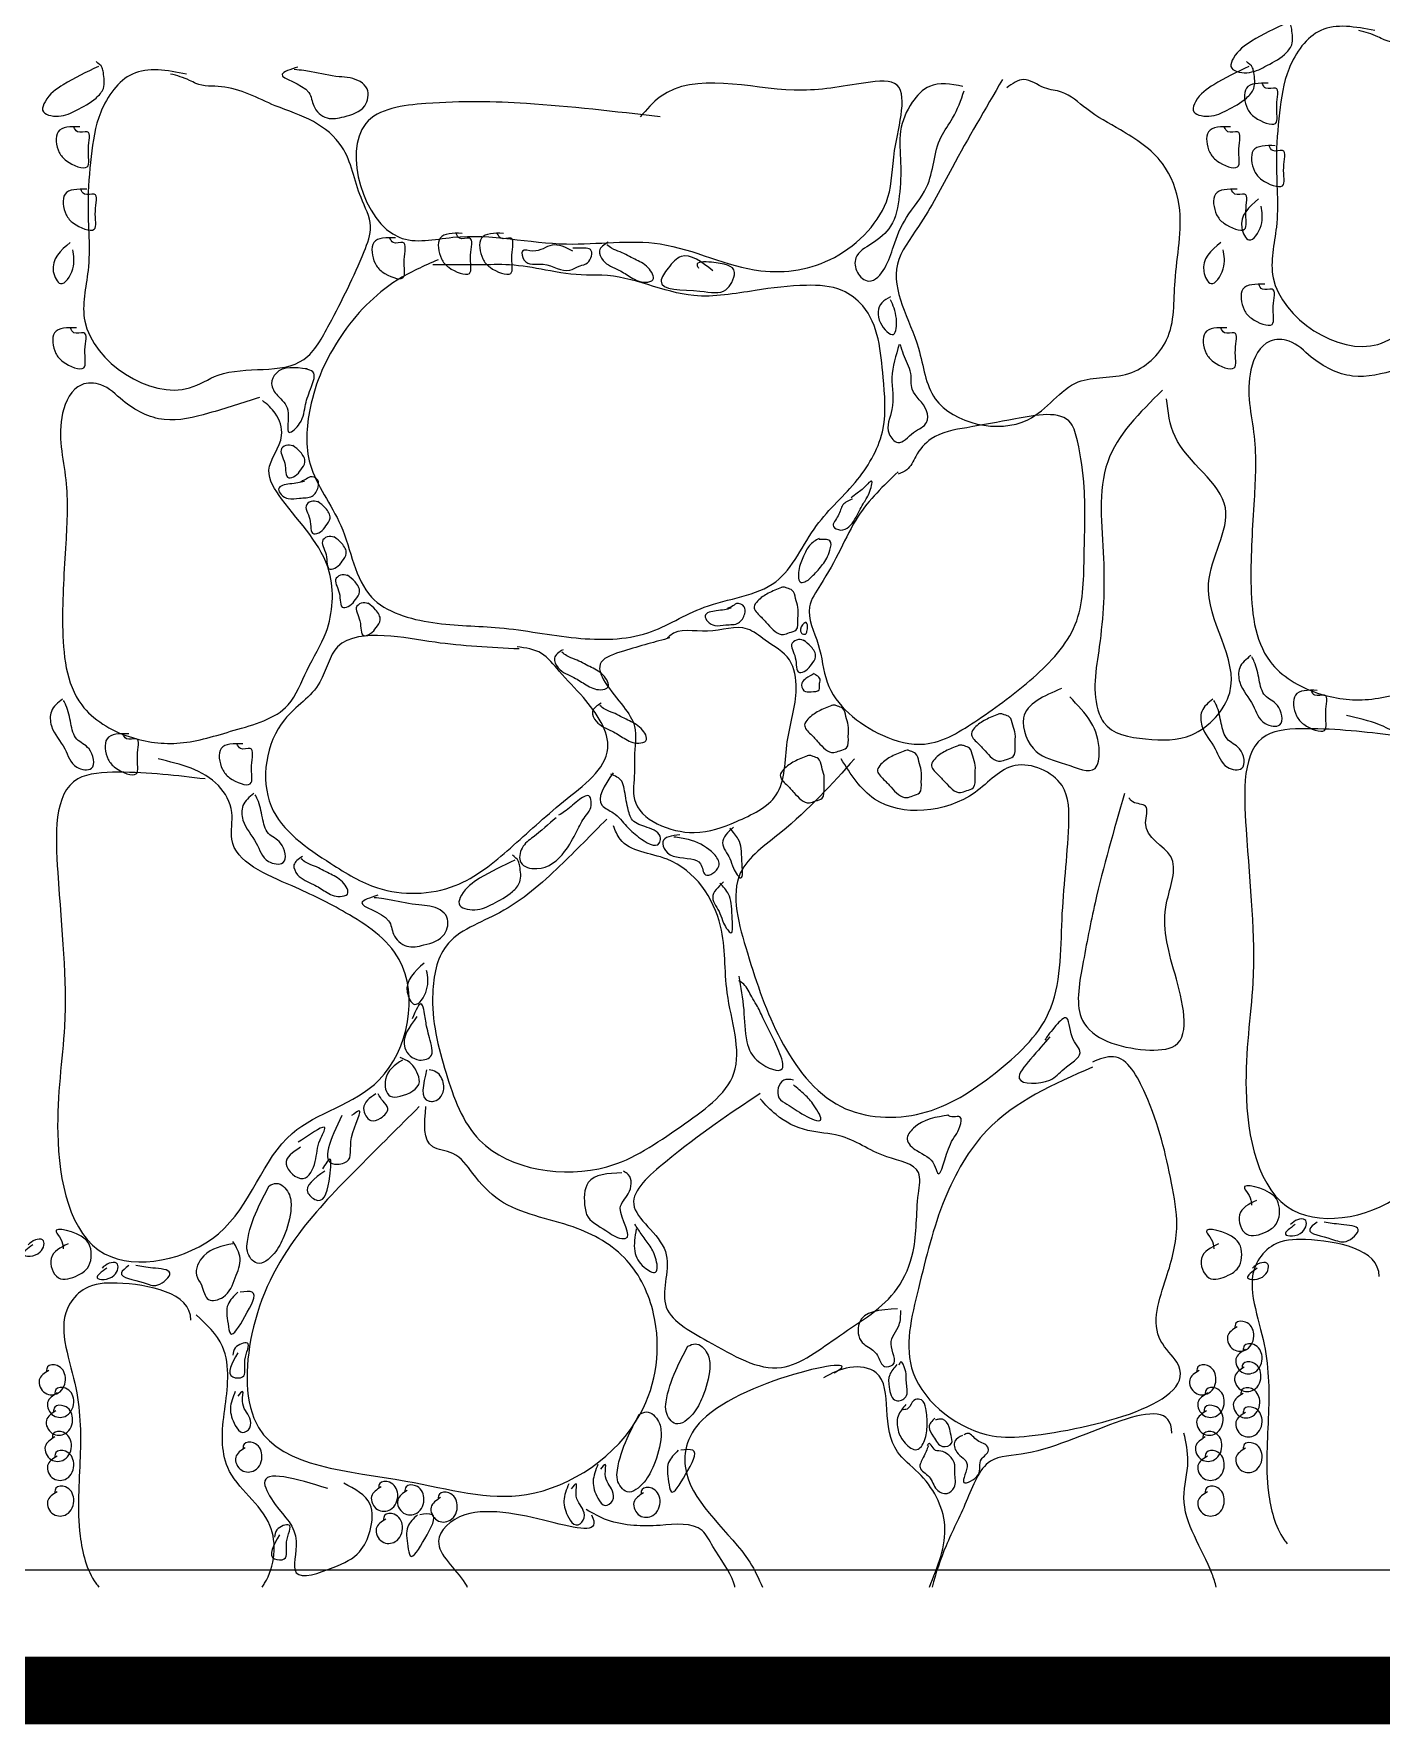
# Model space of a CAD drawing. Extents: x 152 to 700, y -120 to 84.
# Drawn here: x 177.495 to 177.916, y 70.206 to 70.734 of the extents above; entities that cross this region are included whole.
import ezdxf

# ---------------------------------------------------------------- set-up
doc = ezdxf.new("R2010")
doc.units = 0
doc.header["$LTSCALE"] = 0.03
doc.layers.get('0').update_dxf_attribs({"linetype": 'CONTINUOUS'})
doc.layers.add('MUEBLES', color=8, linetype='CONTINUOUS')

msp = doc.modelspace()

# ---------------------------------------------------------------- linework, layer by layer
at = {"ltscale": 0.03}
msp.add_line((168.54452, 70.25407), (182.46654, 70.25407), dxfattribs=at)
at = {"ltscale": 0.03, "const_width": 0.02111}
msp.add_lwpolyline([(168.54452, 70.21637), (182.46654, 70.21637)], dxfattribs=at)
at = {"layer": 'MUEBLES', "ltscale": 0.03}
for points in [[(177.88658, 70.73733), (177.87559, 70.73165), (177.8699, 70.72634), (177.86914, 70.72369), (177.87407, 70.7218), (177.87976, 70.72369), (177.88583, 70.72748), (177.8881, 70.73051), (177.8881, 70.73543), (177.88772, 70.73695), (177.88583, 70.73884)], [(177.51529, 70.72372), (177.50429, 70.71804), (177.4986, 70.71274), (177.49785, 70.71009), (177.50278, 70.70819), (177.50846, 70.71009), (177.51453, 70.71387), (177.51681, 70.7169), (177.51681, 70.72183), (177.51643, 70.72334), (177.51453, 70.72524)], [(177.87474, 70.72372), (177.86374, 70.71804), (177.85805, 70.71274), (177.8573, 70.71009), (177.86223, 70.70819), (177.86792, 70.71009), (177.87398, 70.71387), (177.87626, 70.7169), (177.87626, 70.72183), (177.87588, 70.72334), (177.87398, 70.72524)], [(177.70729, 70.65985), (177.69736, 70.66435), (177.6933, 70.66075), (177.69105, 70.65669), (177.70323, 70.65354), (177.71135, 70.65399), (177.71315, 70.65624), (177.71405, 70.6594), (177.70683, 70.66255), (177.70232, 70.66165), (177.70277, 70.66075)], [(177.76277, 70.65174), (177.76006, 70.64994), (177.75961, 70.64363), (177.76367, 70.64003), (177.76458, 70.64498), (177.76277, 70.65084)], [(177.57648, 70.60499), (177.57442, 70.60546), (177.57252, 70.60436), (177.57347, 70.59977), (177.57474, 70.59519), (177.57679, 70.59582), (177.57853, 70.59772), (177.5798, 70.60009), (177.57838, 70.60325), (177.576, 70.60531)], [(177.58432, 70.58749), (177.58226, 70.58796), (177.58036, 70.58686), (177.58131, 70.58227), (177.58257, 70.57769), (177.58463, 70.57832), (177.58637, 70.58022), (177.58764, 70.58259), (177.58621, 70.58575), (177.58384, 70.58781)], [(177.58939, 70.57644), (177.58733, 70.57691), (177.58543, 70.5758), (177.58638, 70.57122), (177.58765, 70.56664), (177.5897, 70.56727), (177.59145, 70.56917), (177.59271, 70.57154), (177.59129, 70.5747), (177.58891, 70.57675)], [(177.74044, 70.57631), (177.73746, 70.57407), (177.73559, 70.57072), (177.7341, 70.56625), (177.73485, 70.56252), (177.73634, 70.56289), (177.73858, 70.56476), (177.74156, 70.56811), (177.7438, 70.57258), (177.7438, 70.57556), (177.74231, 70.57593), (177.74044, 70.57593)], [(177.59354, 70.56446), (177.59148, 70.56494), (177.58958, 70.56383), (177.59053, 70.55925), (177.5918, 70.55466), (177.59386, 70.5553), (177.5956, 70.55719), (177.59686, 70.55956), (177.59544, 70.56272), (177.59306, 70.56478)], [(177.59999, 70.55571), (177.59794, 70.55619), (177.59604, 70.55508), (177.59699, 70.5505), (177.59825, 70.54591), (177.60031, 70.54654), (177.60205, 70.54844), (177.60332, 70.55081), (177.60189, 70.55397), (177.59952, 70.55603)], [(177.73603, 70.5442), (177.73397, 70.54467), (177.73207, 70.54357), (177.73302, 70.53898), (177.73429, 70.5344), (177.73634, 70.53503), (177.73809, 70.53693), (177.73935, 70.5393), (177.73793, 70.54246), (177.73555, 70.54452)], [(177.87529, 70.53966), (177.87188, 70.53587), (177.87188, 70.53133), (177.87605, 70.52413), (177.87984, 70.51845), (177.88439, 70.51807), (177.88364, 70.52413), (177.87984, 70.52716), (177.87795, 70.53208), (177.87643, 70.53776), (177.87567, 70.53928)], [(177.81617, 70.52938), (177.80434, 70.52019), (177.80828, 70.50969), (177.81748, 70.50576), (177.82668, 70.50444), (177.82799, 70.50969), (177.82537, 70.51888), (177.8188, 70.52675)], [(177.504, 70.52605), (177.50059, 70.52226), (177.50059, 70.51772), (177.50476, 70.51052), (177.50855, 70.50484), (177.5131, 70.50446), (177.51234, 70.51052), (177.50855, 70.51355), (177.50665, 70.51848), (177.50514, 70.52416), (177.50438, 70.52567)], [(177.86345, 70.52605), (177.86004, 70.52226), (177.86004, 70.51772), (177.86421, 70.51052), (177.868, 70.50484), (177.87255, 70.50446), (177.87179, 70.51052), (177.868, 70.51355), (177.8661, 70.51848), (177.86459, 70.52416), (177.86383, 70.52567)], [(177.56385, 70.4966), (177.56044, 70.49281), (177.56044, 70.48827), (177.56461, 70.48107), (177.5684, 70.47539), (177.57295, 70.47501), (177.5722, 70.48107), (177.5684, 70.4841), (177.56651, 70.48903), (177.56499, 70.49471), (177.56423, 70.49622)], [(177.64539, 70.47577), (177.63439, 70.47009), (177.6287, 70.46479), (177.62794, 70.46214), (177.63287, 70.46024), (177.63856, 70.46214), (177.64463, 70.46592), (177.64691, 70.46895), (177.64691, 70.47388), (177.64653, 70.47539), (177.64463, 70.47728)], [(177.61782, 70.4103), (177.61858, 70.40047), (177.62009, 70.40047), (177.62236, 70.40199), (177.62312, 70.40576), (177.62085, 70.40954), (177.61858, 70.4103)], [(177.72206, 70.40283), (177.69241, 70.38144), (177.68252, 70.36828), (177.69241, 70.35347), (177.69241, 70.33702), (177.70559, 70.3255), (177.72865, 70.31728), (177.74677, 70.32715), (177.76489, 70.34196), (177.76983, 70.35347), (177.77148, 70.37157), (177.77148, 70.37815), (177.7616, 70.38309), (177.74677, 70.38967), (177.73689, 70.39131), (177.727, 70.39625), (177.72206, 70.40118)], [(177.57846, 70.38611), (177.57392, 70.38082), (177.57922, 70.37628), (177.58301, 70.38158), (177.58452, 70.38838), (177.58603, 70.39216), (177.57998, 70.38913), (177.57771, 70.38762)], [(177.56862, 70.37402), (177.56484, 70.36646), (177.56181, 70.35663), (177.56181, 70.35361), (177.56484, 70.34983), (177.57014, 70.35285), (177.57317, 70.35814), (177.57544, 70.36721), (177.57468, 70.37175), (177.5709, 70.37477), (177.56862, 70.37402)], [(177.55727, 70.35588), (177.54819, 70.3521), (177.54592, 70.34605), (177.54743, 70.34303), (177.5497, 70.33849), (177.55424, 70.33925), (177.55803, 70.34529), (177.55954, 70.35134), (177.55727, 70.35663)], [(177.76494, 70.33555), (177.75293, 70.33105), (177.75393, 70.32505), (177.75593, 70.32356), (177.75893, 70.32056), (177.76093, 70.31756), (177.76344, 70.31806), (177.76294, 70.32456), (177.76544, 70.33055), (177.76594, 70.33505)], [(177.69945, 70.32388), (177.69567, 70.31632), (177.69264, 70.30649), (177.69264, 70.30347), (177.69567, 70.29969), (177.70097, 70.30271), (177.70399, 70.30801), (177.70627, 70.31708), (177.70551, 70.32161), (177.70172, 70.32464), (177.69945, 70.32388)], [(177.68424, 70.30261), (177.68046, 70.29505), (177.67743, 70.28522), (177.67743, 70.2822), (177.68046, 70.27842), (177.68575, 70.28144), (177.68878, 70.28674), (177.69105, 70.29581), (177.6903, 70.30034), (177.68651, 70.30337), (177.68424, 70.30261)]]:
    msp.add_spline(points, degree=3, dxfattribs=at)
for points, start_tangent in [([(177.91406, 70.73499), (177.8972, 70.73499), (177.88728, 70.7231), (177.88431, 70.70923), (177.88332, 70.69437), (177.88332, 70.67357), (177.88232, 70.65772), (177.91505, 70.63692), (177.92398, 70.64088), (177.95076, 70.64584), (177.95869, 70.65673), (177.9696, 70.67952), (177.97159, 70.68744), (177.96861, 70.69636), (177.96266, 70.7122), (177.95374, 70.72013), (177.94183, 70.72508), (177.92497, 70.73102), (177.91704, 70.73202), (177.91505, 70.73301), (177.9091, 70.73499)], (0.948808, 0.315855)), ([(177.54277, 70.72138), (177.52591, 70.72138), (177.51599, 70.70949), (177.51301, 70.69562), (177.51202, 70.68077), (177.51202, 70.65996), (177.51103, 70.64412), (177.54376, 70.62331), (177.55269, 70.62728), (177.57947, 70.63223), (177.5874, 70.64312), (177.59831, 70.66591), (177.60029, 70.67383), (177.59732, 70.68275), (177.59137, 70.6986), (177.58244, 70.70652), (177.57054, 70.71147), (177.55368, 70.71742), (177.54574, 70.71841), (177.54376, 70.7194), (177.53781, 70.72138)], (0.948808, 0.315855)), ([(177.5776, 70.72356), (177.57267, 70.72129), (177.58101, 70.71561), (177.58253, 70.71144), (177.5867, 70.70766), (177.59201, 70.70804), (177.59846, 70.71144), (177.59922, 70.71675), (177.59391, 70.72016), (177.59049, 70.72053), (177.58177, 70.72205), (177.5795, 70.72243), (177.57646, 70.72281)], (0.894653, 0.446762)), ([(177.69083, 70.70797), (177.64899, 70.71215), (177.61761, 70.71215), (177.59879, 70.70588), (177.60925, 70.67036), (177.62598, 70.67036), (177.66155, 70.66828), (177.69083, 70.66828), (177.72221, 70.65992), (177.74522, 70.6641), (177.76196, 70.6829), (177.76405, 70.69753), (177.76405, 70.71842), (177.75359, 70.71842), (177.73267, 70.71633), (177.69083, 70.71424), (177.68456, 70.70797)], (1, 0)), ([(177.78533, 70.71752), (177.77495, 70.71752), (177.76954, 70.71256), (177.76593, 70.70355), (177.76593, 70.69364), (177.76548, 70.68328), (177.76277, 70.67381), (177.75691, 70.66841), (177.75194, 70.6639), (177.7524, 70.6594), (177.756, 70.65669), (177.76097, 70.66075), (177.76367, 70.66751), (177.76773, 70.67652), (177.77405, 70.68598), (177.77856, 70.70175), (177.78217, 70.7076), (177.78578, 70.71616)], (0, 1)), ([(177.79777, 70.71967), (177.782, 70.69211), (177.77149, 70.67374), (177.76492, 70.66193), (177.77149, 70.63568), (177.77675, 70.61993), (177.80566, 70.61337), (177.82142, 70.62518), (177.83719, 70.62781), (177.84902, 70.6383), (177.85165, 70.65668), (177.85296, 70.6803), (177.84771, 70.69342), (177.83457, 70.70392), (177.82405, 70.71048), (177.81617, 70.71573), (177.81091, 70.71705), (177.80434, 70.71967), (177.79909, 70.71705)], (0.44768, 0.894194)), ([(177.88078, 70.71847), (177.87395, 70.71695), (177.87433, 70.71051), (177.87661, 70.70786), (177.88306, 70.70597), (177.88343, 70.71165), (177.88306, 70.71695), (177.88002, 70.71695), (177.87888, 70.71847)], (0.992302, 0.123845)), ([(177.50949, 70.70486), (177.50266, 70.70334), (177.50304, 70.69691), (177.50531, 70.69425), (177.51176, 70.69236), (177.51214, 70.69804), (177.51176, 70.70334), (177.50873, 70.70334), (177.50759, 70.70486)], (0.992302, 0.123845)), ([(177.86894, 70.70486), (177.86211, 70.70334), (177.86249, 70.69691), (177.86476, 70.69425), (177.87121, 70.69236), (177.87159, 70.69804), (177.87121, 70.70334), (177.86818, 70.70334), (177.86704, 70.70486)], (0.992302, 0.123845)), ([(177.88295, 70.69898), (177.87612, 70.69746), (177.8765, 70.69102), (177.87878, 70.68837), (177.88522, 70.68648), (177.8856, 70.69216), (177.88522, 70.69746), (177.88219, 70.69746), (177.88105, 70.69898)], (0.992302, 0.123845)), ([(177.51165, 70.68537), (177.50483, 70.68385), (177.50521, 70.67742), (177.50748, 70.67476), (177.51393, 70.67287), (177.51431, 70.67855), (177.51393, 70.68385), (177.5109, 70.68385), (177.50976, 70.68537)], (0.992302, 0.123845)), ([(177.8711, 70.68537), (177.86428, 70.68385), (177.86466, 70.67742), (177.86693, 70.67476), (177.87338, 70.67287), (177.87376, 70.67855), (177.87338, 70.68385), (177.87035, 70.68385), (177.86921, 70.68537)], (0.992302, 0.123845)), ([(177.87778, 70.68238), (177.87248, 70.67331), (177.87475, 70.66953), (177.87853, 70.67407), (177.87853, 70.68011)], (0, 1)), ([(177.60814, 70.67021), (177.60132, 70.6687), (177.6017, 70.66226), (177.60397, 70.65961), (177.61042, 70.65771), (177.6108, 70.66339), (177.61042, 70.6687), (177.60738, 70.6687), (177.60625, 70.67021)], (0.992302, 0.123845)), ([(177.62889, 70.67159), (177.62207, 70.67008), (177.62245, 70.66364), (177.62472, 70.66099), (177.63117, 70.65909), (177.63155, 70.66478), (177.63117, 70.67008), (177.62813, 70.67008), (177.627, 70.67159)], (0.992302, 0.123845)), ([(177.6418, 70.67159), (177.63498, 70.67008), (177.63536, 70.66364), (177.63763, 70.66099), (177.64408, 70.65909), (177.64446, 70.66478), (177.64408, 70.67008), (177.64105, 70.67008), (177.63991, 70.67159)], (0.992302, 0.123845)), ([(177.50648, 70.66877), (177.50118, 70.6597), (177.50345, 70.65592), (177.50724, 70.66046), (177.50724, 70.6665)], (0, 1)), ([(177.66346, 70.66607), (177.657, 70.66791), (177.65101, 70.66607), (177.64778, 70.66607), (177.64824, 70.6633), (177.65424, 70.66192), (177.66254, 70.66008), (177.66576, 70.66146), (177.66807, 70.66238), (177.66899, 70.66653), (177.66715, 70.66699), (177.66484, 70.66699), (177.66346, 70.66699)], (0.894659, -0.446751)), ([(177.67449, 70.66882), (177.67184, 70.66617), (177.67298, 70.66314), (177.67791, 70.66011), (177.6817, 70.65784), (177.68625, 70.65632), (177.68853, 70.65708), (177.68701, 70.66087), (177.68284, 70.66352), (177.67829, 70.66579), (177.67563, 70.66693), (177.67411, 70.66806)], (0.600537, 0.799597)), ([(177.86593, 70.66877), (177.86063, 70.6597), (177.86291, 70.65592), (177.86669, 70.66046), (177.86669, 70.6665)], (0, 1)), ([(177.62138, 70.66333), (177.60859, 70.65694), (177.591, 70.63938), (177.58141, 70.61703), (177.58141, 70.59947), (177.591, 70.58031), (177.6006, 70.55796), (177.61978, 70.54998), (177.64056, 70.54838), (177.66454, 70.54519), (177.68692, 70.54679), (177.7045, 70.55477), (177.72688, 70.56275), (177.73967, 70.58031), (177.75246, 70.59468), (177.76045, 70.61065), (177.76045, 70.62661), (177.75406, 70.64896), (177.74766, 70.65375), (177.73647, 70.65535), (177.72049, 70.65375), (177.70131, 70.65215), (177.67253, 70.65854), (177.66774, 70.65854), (177.65495, 70.66014), (177.64376, 70.66173), (177.63417, 70.66173), (177.62617, 70.66173), (177.61978, 70.66173)], (0, 1)), ([(177.8797, 70.65567), (177.87287, 70.65415), (177.87325, 70.64771), (177.87552, 70.64506), (177.88197, 70.64317), (177.88235, 70.64885), (177.88197, 70.65415), (177.87894, 70.65415), (177.8778, 70.65567)], (0.992302, 0.123845)), ([(177.5084, 70.64206), (177.50158, 70.64054), (177.50195, 70.63411), (177.50423, 70.63145), (177.51068, 70.62956), (177.51106, 70.63524), (177.51068, 70.64054), (177.50764, 70.64054), (177.50651, 70.64206)], (0.992302, 0.123845)), ([(177.86785, 70.64206), (177.86103, 70.64054), (177.86141, 70.63411), (177.86368, 70.63145), (177.87013, 70.62956), (177.87051, 70.63524), (177.87013, 70.64054), (177.86709, 70.64054), (177.86596, 70.64206)], (0.992302, 0.123845)), ([(177.93687, 70.63395), (177.92101, 70.629), (177.90712, 70.62702), (177.89423, 70.63296), (177.88728, 70.63791), (177.88133, 70.63791), (177.87538, 70.629), (177.87637, 70.6082), (177.87637, 70.58838), (177.87538, 70.56263), (177.88133, 70.53787), (177.89621, 70.52796), (177.91208, 70.52598), (177.92894, 70.52994), (177.9458, 70.53787), (177.95175, 70.54876), (177.9577, 70.56065), (177.95869, 70.57947), (177.94382, 70.60225), (177.93985, 70.61117), (177.94382, 70.62206), (177.94183, 70.629), (177.93787, 70.63296)], (0, 1)), ([(177.76548, 70.63687), (177.76322, 70.62651), (177.76322, 70.6166), (177.76232, 70.60894), (177.76503, 70.60624), (177.76999, 70.60939), (177.77405, 70.61254), (177.77405, 70.61615), (177.76954, 70.62291), (177.76909, 70.62786), (177.76683, 70.63372), (177.76593, 70.63687)], (0.832484, 0.554049)), ([(177.58046, 70.62922), (177.57077, 70.62784), (177.56939, 70.62462), (177.57123, 70.62094), (177.57446, 70.61633), (177.57492, 70.60942), (177.57815, 70.61218), (177.57999, 70.61817), (177.58184, 70.6237), (177.5823, 70.6283), (177.57999, 70.62922)], (1, 0)), ([(177.56558, 70.62034), (177.54971, 70.61539), (177.53582, 70.61341), (177.52293, 70.61935), (177.51599, 70.6243), (177.51004, 70.6243), (177.50409, 70.61539), (177.50508, 70.59459), (177.50508, 70.57478), (177.50409, 70.54902), (177.51004, 70.52426), (177.52491, 70.51435), (177.54078, 70.51237), (177.55765, 70.51633), (177.57451, 70.52426), (177.58046, 70.53515), (177.58641, 70.54704), (177.5874, 70.56586), (177.57252, 70.58864), (177.56856, 70.59756), (177.57252, 70.60846), (177.57054, 70.61539), (177.56657, 70.61935)], (0, 1)), ([(177.84771, 70.62256), (177.83062, 70.60025), (177.82931, 70.57006), (177.82799, 70.5425), (177.82799, 70.52151), (177.82931, 70.51888), (177.84245, 70.51363), (177.8569, 70.51494), (177.86873, 70.52807), (177.86216, 70.56219), (177.86742, 70.58581), (177.85165, 70.60812), (177.84902, 70.61993)], (-0.707646, -0.706567)), ([(177.76511, 70.59705), (177.75266, 70.58323), (177.74712, 70.57286), (177.74089, 70.5618), (177.73743, 70.55489), (177.7402, 70.54314), (177.74297, 70.53139), (177.76027, 70.5148), (177.77342, 70.51203), (177.79003, 70.51964), (177.80733, 70.53277), (177.82048, 70.54936), (177.82325, 70.5701), (177.82325, 70.59222), (177.82118, 70.60673), (177.8191, 70.61226), (177.8018, 70.61364), (177.78657, 70.61088), (177.7755, 70.60742), (177.77065, 70.60189), (177.76788, 70.59775), (177.76511, 70.59636)], (0.89465, 0.446768)), ([(177.57965, 70.59408), (177.57759, 70.59361), (177.57506, 70.59329), (177.57158, 70.59171), (177.57237, 70.58997), (177.57459, 70.58871), (177.57807, 70.58886), (177.58203, 70.5895), (177.58393, 70.59234), (177.58377, 70.59456), (177.58139, 70.5955), (177.57981, 70.59456), (177.5787, 70.59408), (177.57839, 70.59376)], (0.96483, 0.262875)), ([(177.75089, 70.5886), (177.7479, 70.58674), (177.74641, 70.58338), (177.74492, 70.58003), (177.74716, 70.57891), (177.75163, 70.58227), (177.75424, 70.58711), (177.75611, 70.59046), (177.75686, 70.59419), (177.75387, 70.59158), (177.75238, 70.59046), (177.75051, 70.58897)], (0.980645, 0.195794)), ([(177.7287, 70.56092), (177.72458, 70.55916), (177.7212, 70.55667), (177.72017, 70.55491), (177.72208, 70.55197), (177.72443, 70.54948), (177.72928, 70.54625), (177.73119, 70.54684), (177.73325, 70.54772), (177.73384, 70.55124), (177.73384, 70.55476), (177.7331, 70.55755), (177.73207, 70.56004), (177.73046, 70.56078), (177.72943, 70.56107), (177.72855, 70.56092)], (0.980643, 0.195805)), ([(177.71292, 70.55447), (177.71086, 70.554), (177.70833, 70.55368), (177.70485, 70.5521), (177.70564, 70.55036), (177.70785, 70.5491), (177.71134, 70.54926), (177.71529, 70.54989), (177.71719, 70.55274), (177.71703, 70.55495), (177.71466, 70.5559), (177.71308, 70.55495), (177.71197, 70.55447), (177.71165, 70.55416)], (0.96483, 0.262875)), ([(177.69383, 70.54521), (177.67929, 70.54107), (177.67237, 70.53761), (177.67929, 70.52378), (177.68275, 70.51756), (177.68275, 70.50789), (177.68275, 70.50305), (177.68275, 70.49475), (177.70144, 70.48439), (177.71459, 70.48784), (177.72705, 70.49614), (177.73051, 70.51273), (177.73328, 70.52931), (177.7312, 70.5383), (177.72359, 70.54452), (177.71805, 70.54798), (177.70559, 70.54729), (177.69383, 70.5459), (177.69313, 70.54521)], (1, 0)), ([(177.73619, 70.55005), (177.73524, 70.54926), (177.73492, 70.54673), (177.73619, 70.54641), (177.73666, 70.5472), (177.73682, 70.54878), (177.73666, 70.54973), (177.73619, 70.55021)], (0.196229, -0.980558)), ([(177.64676, 70.54176), (177.62046, 70.54383), (177.60454, 70.5459), (177.59001, 70.54245), (177.58447, 70.53139), (177.5734, 70.51964), (177.56925, 70.49268), (177.58793, 70.47471), (177.60247, 70.4671), (177.62669, 70.4678), (177.64399, 70.47955), (177.66061, 70.49406), (177.67445, 70.51065), (177.66683, 70.52655), (177.65922, 70.53484), (177.65368, 70.54037), (177.64607, 70.54245)], (1, 0)), ([(177.66044, 70.54152), (177.65779, 70.53887), (177.65893, 70.53584), (177.66386, 70.53281), (177.66765, 70.53054), (177.6722, 70.52902), (177.67447, 70.52978), (177.67296, 70.53357), (177.66879, 70.53622), (177.66423, 70.53849), (177.66158, 70.53963), (177.66006, 70.54076)], (0.600537, 0.799597)), ([(177.73888, 70.53408), (177.73634, 70.5325), (177.73508, 70.53108), (177.73571, 70.52871), (177.73793, 70.52839), (177.74046, 70.52902), (177.74062, 70.53108), (177.74078, 70.53234), (177.73967, 70.53345), (177.73903, 70.53392)], (0.707455, 0.706759)), ([(177.89609, 70.52881), (177.88926, 70.5273), (177.88964, 70.52086), (177.89191, 70.51821), (177.89836, 70.51632), (177.89874, 70.522), (177.89836, 70.5273), (177.89533, 70.5273), (177.89419, 70.52881)], (0.992302, 0.123845)), ([(177.67233, 70.52482), (177.66967, 70.52216), (177.67081, 70.51914), (177.67574, 70.5161), (177.67953, 70.51383), (177.68408, 70.51232), (177.68636, 70.51308), (177.68484, 70.51686), (177.68067, 70.51951), (177.67612, 70.52179), (177.67346, 70.52292), (177.67195, 70.52406)], (0.600537, 0.799597)), ([(177.74444, 70.52406), (177.74032, 70.5223), (177.73694, 70.5198), (177.73592, 70.51804), (177.73783, 70.51511), (177.74018, 70.51261), (177.74502, 70.50938), (177.74694, 70.50997), (177.74899, 70.51085), (177.74958, 70.51437), (177.74958, 70.5179), (177.74885, 70.52068), (177.74782, 70.52318), (177.7462, 70.52391), (177.74517, 70.52421), (177.74429, 70.52406)], (0.980643, 0.195805)), ([(177.79655, 70.52135), (177.79243, 70.51959), (177.78905, 70.51709), (177.78802, 70.51533), (177.78993, 70.5124), (177.79229, 70.5099), (177.79713, 70.50667), (177.79904, 70.50726), (177.8011, 70.50814), (177.80169, 70.51166), (177.80169, 70.51519), (177.80095, 70.51797), (177.79993, 70.52047), (177.79831, 70.5212), (177.79728, 70.52149), (177.7964, 70.52135)], (0.980643, 0.195805)), ([(177.91987, 70.51474), (177.89268, 70.51683), (177.88013, 70.51474), (177.87385, 70.48549), (177.87594, 70.43744), (177.87385, 70.40401), (177.8885, 70.3664), (177.92406, 70.37267), (177.94707, 70.40401), (177.97427, 70.42072), (177.98054, 70.45833), (177.96381, 70.47296), (177.94707, 70.48131), (177.92824, 70.49594), (177.92824, 70.50429), (177.92406, 70.51265), (177.90523, 70.52101)], (0.986426, -0.164209)), ([(177.52479, 70.51521), (177.51796, 70.51369), (177.51834, 70.50725), (177.52062, 70.5046), (177.52707, 70.50271), (177.52745, 70.50839), (177.52707, 70.51369), (177.52403, 70.51369), (177.52289, 70.51521)], (0.992302, 0.123845)), ([(177.56044, 70.51213), (177.55361, 70.51061), (177.55399, 70.50418), (177.55627, 70.50152), (177.56272, 70.49963), (177.5631, 70.50531), (177.56272, 70.51061), (177.55968, 70.51061), (177.55854, 70.51213)], (0.992302, 0.123845)), ([(177.78406, 70.51159), (177.77995, 70.50983), (177.77657, 70.50733), (177.77554, 70.50557), (177.77745, 70.50264), (177.7798, 70.50014), (177.78465, 70.49692), (177.78656, 70.4975), (177.78862, 70.49838), (177.7892, 70.50191), (177.7892, 70.50543), (177.78847, 70.50822), (177.78744, 70.51071), (177.78583, 70.51144), (177.7848, 70.51174), (177.78392, 70.51159)], (0.980643, 0.195805)), ([(177.54858, 70.50113), (177.52138, 70.50322), (177.50883, 70.50113), (177.50256, 70.47188), (177.50465, 70.42383), (177.50256, 70.3904), (177.5172, 70.35279), (177.55276, 70.35906), (177.57578, 70.3904), (177.60297, 70.40712), (177.60925, 70.44472), (177.59251, 70.45935), (177.57578, 70.46771), (177.55695, 70.48233), (177.55695, 70.49069), (177.55276, 70.49904), (177.53394, 70.5074)], (0.986426, -0.164209)), ([(177.7515, 70.5074), (177.72849, 70.48442), (177.71594, 70.47188), (177.71803, 70.44681), (177.72849, 70.41965), (177.74732, 70.39876), (177.77242, 70.39667), (177.79543, 70.40921), (177.81217, 70.42801), (177.81635, 70.45726), (177.81844, 70.48651), (177.81635, 70.49904), (177.80171, 70.50531), (177.78916, 70.49695), (177.75778, 70.49487), (177.74732, 70.5074)], (0.894674, 0.446719)), ([(177.73684, 70.50834), (177.73272, 70.50658), (177.72934, 70.50408), (177.72832, 70.50232), (177.73023, 70.49939), (177.73258, 70.49689), (177.73743, 70.49366), (177.73934, 70.49425), (177.74139, 70.49513), (177.74198, 70.49865), (177.74198, 70.50217), (177.74125, 70.50496), (177.74022, 70.50746), (177.7386, 70.50819), (177.73757, 70.50848), (177.73669, 70.50834)], (0.980643, 0.195805)), ([(177.76723, 70.50996), (177.76312, 70.5082), (177.75974, 70.50571), (177.75871, 70.50395), (177.76062, 70.50101), (177.76297, 70.49852), (177.76782, 70.49529), (177.76973, 70.49588), (177.77179, 70.49676), (177.77238, 70.50028), (177.77238, 70.5038), (177.77164, 70.50659), (177.77061, 70.50908), (177.769, 70.50982), (177.76797, 70.51011), (177.76709, 70.50996)], (0.980643, 0.195805)), ([(177.67611, 70.50304), (177.67269, 70.49281), (177.67611, 70.49054), (177.68028, 70.48637), (177.68407, 70.48297), (177.69052, 70.48107), (177.6909, 70.48259), (177.68672, 70.486), (177.68217, 70.48827), (177.68066, 70.49206), (177.67952, 70.49812), (177.67876, 70.50039), (177.67535, 70.50266)], (0.894705, 0.446658)), ([(177.65828, 70.48903), (177.65108, 70.48297), (177.64766, 70.47956), (177.64728, 70.47501), (177.65221, 70.47312), (177.66094, 70.47842), (177.66473, 70.48486), (177.66738, 70.4894), (177.6689, 70.49168), (177.66852, 70.49584), (177.66511, 70.49433), (177.66094, 70.49092), (177.65904, 70.48978)], (0.707635, -0.706579)), ([(177.6741, 70.4886), (177.65945, 70.47397), (177.64063, 70.45935), (177.62389, 70.4489), (177.61971, 70.43428), (177.62389, 70.40921), (177.63435, 70.38831), (177.6741, 70.37996), (177.69711, 70.39249), (177.71385, 70.40921), (177.71175, 70.43428), (177.70966, 70.45517), (177.69293, 70.47606), (177.67828, 70.48233), (177.67619, 70.48651)], (-0.447682, 0.894193)), ([(177.7137, 70.48609), (177.71028, 70.48117), (177.71256, 70.47625), (177.7137, 70.47322), (177.71597, 70.47019), (177.71635, 70.47549), (177.71521, 70.48231), (177.71256, 70.48572)], (1, 0)), ([(177.69696, 70.48372), (177.69165, 70.48145), (177.69241, 70.4788), (177.70038, 70.47615), (177.70341, 70.47463), (177.70493, 70.47122), (177.7091, 70.47388), (177.70796, 70.47728), (177.70682, 70.47842), (177.69962, 70.48221), (177.69507, 70.48297)], (0.707584, 0.706629)), ([(177.57902, 70.47691), (177.57637, 70.47425), (177.57751, 70.47122), (177.58244, 70.46819), (177.58623, 70.46592), (177.59078, 70.46441), (177.59305, 70.46516), (177.59154, 70.46895), (177.58737, 70.4716), (177.58281, 70.47388), (177.58016, 70.47501), (177.57864, 70.47615)], (0.600537, 0.799597)), ([(177.71062, 70.46895), (177.7072, 70.46403), (177.70948, 70.4591), (177.71062, 70.45608), (177.71289, 70.45305), (177.71327, 70.45835), (177.71213, 70.46516), (177.70948, 70.46857)], (1, 0)), ([(177.60254, 70.46479), (177.59761, 70.46251), (177.60595, 70.45683), (177.60746, 70.45267), (177.61164, 70.44888), (177.61695, 70.44926), (177.62339, 70.45267), (177.62415, 70.45797), (177.61884, 70.46138), (177.61543, 70.46176), (177.60671, 70.46327), (177.60443, 70.46365), (177.6014, 70.46403)], (0.894653, 0.446762)), ([(177.61706, 70.44356), (177.61177, 70.43449), (177.61404, 70.43071), (177.61782, 70.43524), (177.61782, 70.44129)], (0, 1)), ([(177.71538, 70.43954), (177.71688, 70.42905), (177.71788, 70.41905), (177.72189, 70.41255), (177.7289, 70.41055), (177.7279, 70.41605), (177.72539, 70.42155), (177.72289, 70.42655), (177.72089, 70.43055), (177.71939, 70.43305), (177.71688, 70.43704), (177.71538, 70.43804)], (0, 1)), ([(177.61479, 70.42693), (177.61101, 70.4171), (177.61555, 70.41332), (177.61933, 70.41484), (177.61933, 70.41786), (177.61782, 70.42391), (177.61706, 70.42844), (177.61631, 70.43071), (177.61328, 70.42617)], (1, 0)), ([(177.8125, 70.42055), (177.80649, 70.41355), (177.80299, 70.40755), (177.8125, 70.40705), (177.817, 70.41055), (177.82201, 70.41555), (177.81951, 70.42055), (177.8175, 70.42655), (177.814, 70.42355), (177.812, 70.42105), (177.81099, 70.41955)], (0.781302, 0.624153)), ([(177.61025, 70.41332), (177.60495, 70.40728), (177.60647, 70.40199), (177.6095, 70.40199), (177.61555, 70.40652), (177.61479, 70.40954), (177.61252, 70.41257), (177.6095, 70.41408)], (0.707505, -0.706709)), ([(177.82584, 70.41106), (177.79289, 70.39131), (177.77972, 70.36992), (177.77148, 70.34196), (177.76983, 70.31563), (177.79454, 70.29589), (177.80607, 70.29589), (177.8522, 70.31892), (177.84726, 70.3255), (177.8489, 70.34525), (177.8522, 70.3617), (177.85055, 70.37486), (177.84231, 70.40283), (177.83243, 70.41435), (177.82584, 70.4127)], (1, 0)), ([(177.7324, 70.40705), (177.7294, 70.40705), (177.7279, 70.40155), (177.7304, 70.39955), (177.73591, 70.39605), (177.74091, 70.39455), (177.73891, 70.39905), (177.73591, 70.40255), (177.7324, 70.40555)], (0.894627, 0.446814)), ([(177.60193, 70.40274), (177.59814, 70.39821), (177.60041, 70.39443), (177.60344, 70.39518), (177.60571, 70.39821), (177.6042, 70.40047), (177.60268, 70.40274)], (0.894665, 0.446738)), ([(177.61552, 70.39876), (177.59669, 70.37996), (177.57787, 70.35906), (177.56322, 70.32772), (177.56532, 70.29847), (177.61134, 70.28176), (177.64899, 70.27758), (177.68456, 70.30265), (177.68874, 70.33399), (177.68037, 70.35071), (177.66364, 70.36115), (177.64063, 70.36951), (177.63226, 70.37787), (177.62598, 70.38413), (177.61971, 70.38622), (177.61761, 70.39876)], (-1, 0)), ([(177.59133, 70.39594), (177.58906, 70.38082), (177.59284, 70.38158), (177.59436, 70.38913), (177.59663, 70.39745), (177.59436, 70.39594)], (1, 0)), ([(177.78096, 70.39605), (177.76995, 70.39205), (177.76794, 70.38855), (177.77095, 70.38505), (177.77645, 70.38055), (177.77745, 70.37805), (177.78146, 70.38705), (177.78446, 70.39255), (177.78446, 70.39555), (177.78246, 70.39555), (177.78046, 70.39605)], (0.980646, 0.19579)), ([(177.58603, 70.37855), (177.58073, 70.37175), (177.58376, 70.36948), (177.58755, 70.37704), (177.58755, 70.38233), (177.58528, 70.37931)], (0.894659, -0.446749)), ([(177.67884, 70.37805), (177.66832, 70.37505), (177.66732, 70.36705), (177.66782, 70.36505), (177.67383, 70.36005), (177.67884, 70.35755), (177.67984, 70.35755), (177.67834, 70.36705), (177.68084, 70.37155), (177.68084, 70.37755), (177.67934, 70.37855)], (-1, 0)), ([(177.8771, 70.36948), (177.8718, 70.36495), (177.87407, 70.3589), (177.88013, 70.35966), (177.88315, 70.36192), (177.88391, 70.36873), (177.8824, 70.371), (177.87331, 70.37326), (177.87483, 70.371), (177.87559, 70.36797)], (0.707637, 0.706576)), ([(177.88921, 70.36192), (177.88618, 70.3589), (177.89148, 70.35966), (177.89224, 70.36344), (177.88997, 70.36344), (177.8877, 70.36192)], (1, 0)), ([(177.5058, 70.35588), (177.50051, 70.35134), (177.50278, 70.34529), (177.50883, 70.34605), (177.51186, 70.34832), (177.51262, 70.35512), (177.5111, 70.35739), (177.50202, 70.35965), (177.50353, 70.35739), (177.50429, 70.35436)], (0.707637, 0.706576)), ([(177.68334, 70.36055), (177.68284, 70.35355), (177.68584, 70.34855), (177.68935, 70.34705), (177.68935, 70.35155), (177.68735, 70.35555), (177.68484, 70.35905), (177.68284, 70.36205)], (-0.555207, -0.831712)), ([(177.86526, 70.35588), (177.85996, 70.35134), (177.86223, 70.34529), (177.86828, 70.34605), (177.87131, 70.34832), (177.87207, 70.35512), (177.87055, 70.35739), (177.86147, 70.35965), (177.86298, 70.35739), (177.86374, 70.35436)], (0.707637, 0.706576)), ([(177.89602, 70.36268), (177.89375, 70.36041), (177.90056, 70.35739), (177.9051, 70.35663), (177.90889, 70.36041), (177.90359, 70.36192), (177.89829, 70.36268)], (-0.707433, -0.70678)), ([(177.49481, 70.35561), (177.49178, 70.35259), (177.49708, 70.35334), (177.49784, 70.35712), (177.49557, 70.35712), (177.4933, 70.35561)], (1, 0)), ([(177.51791, 70.34832), (177.51489, 70.34529), (177.52018, 70.34605), (177.52094, 70.34983), (177.51867, 70.34983), (177.5164, 70.34832)], (1, 0)), ([(177.52473, 70.34907), (177.52246, 70.3468), (177.52927, 70.34378), (177.53381, 70.34303), (177.53759, 70.3468), (177.53229, 70.34832), (177.527, 70.34907)], (-0.707433, -0.70678)), ([(177.87736, 70.34832), (177.87434, 70.34529), (177.87964, 70.34605), (177.88039, 70.34983), (177.87812, 70.34983), (177.87585, 70.34832)], (1, 0)), ([(177.55879, 70.34076), (177.55576, 70.33698), (177.55576, 70.33093), (177.55651, 70.32791), (177.56106, 70.3332), (177.56333, 70.34076), (177.55954, 70.34076)], (0.948794, -0.315894)), ([(177.87105, 70.32996), (177.86807, 70.32699), (177.86993, 70.3229), (177.87403, 70.3229), (177.87626, 70.32773), (177.87365, 70.33145), (177.87068, 70.33108), (177.87031, 70.32959)], (0.970224, 0.242208)), ([(177.55879, 70.32186), (177.55727, 70.3143), (177.5603, 70.3143), (177.56106, 70.31959), (177.56181, 70.32488), (177.55803, 70.32337), (177.55727, 70.3211)], (0.707566, 0.706648)), ([(177.87365, 70.3229), (177.87068, 70.31993), (177.87254, 70.31584), (177.87663, 70.31584), (177.87886, 70.32067), (177.87626, 70.32439), (177.87328, 70.32402), (177.87291, 70.32253)], (0.970224, 0.242208)), ([(177.49976, 70.31636), (177.49678, 70.31338), (177.49864, 70.30929), (177.50273, 70.30929), (177.50496, 70.31413), (177.50236, 70.31784), (177.49938, 70.31747), (177.49901, 70.31598)], (0.970224, 0.242208)), ([(177.76473, 70.31817), (177.76251, 70.31495), (177.76231, 70.31113), (177.76453, 70.3069), (177.76755, 70.30811), (177.76775, 70.31213), (177.76735, 70.31656), (177.76594, 70.31898), (177.76533, 70.31797)], (0, -1)), ([(177.85921, 70.31636), (177.85623, 70.31338), (177.85809, 70.30929), (177.86218, 70.30929), (177.86442, 70.31413), (177.86181, 70.31784), (177.85883, 70.31747), (177.85846, 70.31598)], (0.970224, 0.242208)), ([(177.87328, 70.31733), (177.87031, 70.31436), (177.87217, 70.31027), (177.87626, 70.31027), (177.87849, 70.3151), (177.87589, 70.31881), (177.87291, 70.31844), (177.87254, 70.31696)], (0.970224, 0.242208)), ([(177.50236, 70.30929), (177.49938, 70.30632), (177.50124, 70.30223), (177.50534, 70.30223), (177.50757, 70.30707), (177.50496, 70.31078), (177.50199, 70.31041), (177.50162, 70.30892)], (0.970224, 0.242208)), ([(177.86181, 70.30929), (177.85883, 70.30632), (177.86069, 70.30223), (177.86479, 70.30223), (177.86702, 70.30707), (177.86442, 70.31078), (177.86144, 70.31041), (177.86107, 70.30892)], (0.970224, 0.242208)), ([(177.87291, 70.30915), (177.86993, 70.30618), (177.87179, 70.30209), (177.87589, 70.30209), (177.87812, 70.30692), (177.87552, 70.31064), (177.87254, 70.31027), (177.87217, 70.30878)], (0.970224, 0.242208)), ([(177.50199, 70.30372), (177.49901, 70.30075), (177.50087, 70.29666), (177.50496, 70.29666), (177.5072, 70.30149), (177.50459, 70.30521), (177.50162, 70.30484), (177.50124, 70.30335)], (0.970224, 0.242208)), ([(177.55803, 70.30977), (177.55651, 70.30447), (177.55803, 70.29918), (177.5603, 70.29692), (177.56257, 70.29843), (177.56257, 70.30145), (177.5603, 70.30674), (177.5603, 70.30977), (177.55879, 70.30825)], (0.707637, 0.706576)), ([(177.76755, 70.30569), (177.76513, 70.30207), (177.76513, 70.29764), (177.76735, 70.29361), (177.77098, 70.2916), (177.7734, 70.29442), (177.7742, 70.29925), (177.7738, 70.30448), (177.77239, 70.3071), (177.77058, 70.3073), (177.76876, 70.30509), (177.76795, 70.30428), (177.76634, 70.30408)], (0.610156, 0.792282)), ([(177.86144, 70.30372), (177.85846, 70.30075), (177.86032, 70.29666), (177.86442, 70.29666), (177.86665, 70.30149), (177.86404, 70.30521), (177.86107, 70.30484), (177.86069, 70.30335)], (0.970224, 0.242208)), ([(177.87365, 70.30321), (177.87068, 70.30023), (177.87254, 70.29615), (177.87663, 70.29615), (177.87886, 70.30098), (177.87626, 70.30469), (177.87328, 70.30432), (177.87291, 70.30284)], (0.970224, 0.242208)), ([(177.50162, 70.29555), (177.49864, 70.29257), (177.5005, 70.28848), (177.50459, 70.28848), (177.50682, 70.29332), (177.50422, 70.29703), (177.50124, 70.29666), (177.50087, 70.29517)], (0.970224, 0.242208)), ([(177.78529, 70.29603), (177.78287, 70.29421), (177.78348, 70.29079), (177.7867, 70.28697), (177.78569, 70.28133), (177.79013, 70.28375), (177.79114, 70.28858), (177.79335, 70.2914), (177.79315, 70.2924), (177.78993, 70.29442), (177.7869, 70.29663), (177.78569, 70.29623)], (0.447452, 0.894308)), ([(177.86107, 70.29555), (177.85809, 70.29257), (177.85995, 70.28848), (177.86404, 70.28848), (177.86628, 70.29332), (177.86367, 70.29703), (177.86069, 70.29666), (177.86032, 70.29517)], (0.970224, 0.242208)), ([(177.50236, 70.2896), (177.49938, 70.28663), (177.50124, 70.28254), (177.50534, 70.28254), (177.50757, 70.28737), (177.50496, 70.29109), (177.50199, 70.29071), (177.50162, 70.28923)], (0.970224, 0.242208)), ([(177.56115, 70.2922), (177.55817, 70.28923), (177.56003, 70.28514), (177.56413, 70.28514), (177.56636, 70.28997), (177.56375, 70.29369), (177.56078, 70.29332), (177.56041, 70.29183)], (0.970224, 0.242208)), ([(177.69646, 70.29138), (177.69343, 70.2876), (177.69343, 70.28155), (177.69419, 70.27853), (177.69873, 70.28382), (177.701, 70.29138), (177.69722, 70.29138)], (0.948794, -0.315894)), ([(177.77461, 70.29281), (177.77299, 70.28918), (177.77199, 70.28596), (177.77481, 70.28314), (177.77723, 70.27911), (177.78045, 70.27791), (177.78267, 70.27972), (177.78287, 70.28435), (177.78267, 70.28757), (177.78166, 70.28918), (177.78025, 70.29039), (177.77783, 70.29119), (177.77723, 70.29119), (177.77461, 70.29341), (177.7742, 70.29281)], (1, 0)), ([(177.86181, 70.2896), (177.85883, 70.28663), (177.86069, 70.28254), (177.86479, 70.28254), (177.86702, 70.28737), (177.86442, 70.29109), (177.86144, 70.29071), (177.86107, 70.28923)], (0.970224, 0.242208)), ([(177.87365, 70.29206), (177.87068, 70.28909), (177.87254, 70.285), (177.87663, 70.285), (177.87886, 70.28983), (177.87626, 70.29355), (177.87328, 70.29317), (177.87291, 70.29169)], (0.970224, 0.242208)), ([(177.58698, 70.27944), (177.56721, 70.28108), (177.57051, 70.2745), (177.57709, 70.26299), (177.57709, 70.25312), (177.58863, 70.25476), (177.59686, 70.2597), (177.60016, 70.26628), (177.60016, 70.2745), (177.59192, 70.28108)], (0, 1)), ([(177.67136, 70.28698), (177.66985, 70.28168), (177.67136, 70.27639), (177.67363, 70.27413), (177.6759, 70.27564), (177.6759, 70.27866), (177.67363, 70.28395), (177.67363, 70.28698), (177.67212, 70.28546)], (0.707637, 0.706576)), ([(177.50236, 70.27845), (177.49938, 70.27548), (177.50124, 70.27139), (177.50534, 70.27139), (177.50757, 70.27622), (177.50496, 70.27994), (177.50199, 70.27957), (177.50162, 70.27808)], (0.970224, 0.242208)), ([(177.60357, 70.27994), (177.60059, 70.27696), (177.60245, 70.27288), (177.60654, 70.27288), (177.60878, 70.27771), (177.60617, 70.28142), (177.6032, 70.28105), (177.60282, 70.27957)], (0.970224, 0.242208)), ([(177.61175, 70.27882), (177.60878, 70.27585), (177.61064, 70.27176), (177.61473, 70.27176), (177.61696, 70.27659), (177.61436, 70.28031), (177.61138, 70.27994), (177.61101, 70.27845)], (0.970224, 0.242208)), ([(177.66223, 70.2809), (177.66072, 70.27561), (177.66223, 70.27032), (177.6645, 70.26805), (177.66678, 70.26956), (177.66678, 70.27258), (177.6645, 70.27788), (177.6645, 70.2809), (177.66299, 70.27939)], (0.707637, 0.706576)), ([(177.68553, 70.27806), (177.68256, 70.27509), (177.68442, 70.271), (177.68851, 70.271), (177.69074, 70.27583), (177.68814, 70.27955), (177.68516, 70.27918), (177.68479, 70.27769)], (0.970224, 0.242208)), ([(177.86181, 70.27845), (177.85883, 70.27548), (177.86069, 70.27139), (177.86479, 70.27139), (177.86702, 70.27622), (177.86442, 70.27994), (177.86144, 70.27957), (177.86107, 70.27808)], (0.970224, 0.242208)), ([(177.62217, 70.27659), (177.6192, 70.27362), (177.62106, 70.26953), (177.62515, 70.26953), (177.62738, 70.27436), (177.62478, 70.27808), (177.6218, 70.27771), (177.62143, 70.27622)], (0.970224, 0.242208)), ([(177.57181, 70.265), (177.57029, 70.25744), (177.57332, 70.25744), (177.57408, 70.26274), (177.57484, 70.26803), (177.57105, 70.26652), (177.57029, 70.26425)], (0.707566, 0.706648)), ([(177.60506, 70.2699), (177.60208, 70.26693), (177.60394, 70.26284), (177.60803, 70.26284), (177.61027, 70.26767), (177.60766, 70.27139), (177.60468, 70.27102), (177.60431, 70.26953)], (0.970224, 0.242208)), ([(177.61497, 70.27127), (177.61194, 70.26749), (177.61194, 70.26144), (177.6127, 70.25842), (177.61724, 70.26371), (177.61951, 70.27127), (177.61573, 70.27127)], (0.948794, -0.315894))]:
    msp.add_spline(points, degree=3, dxfattribs=dict(at, start_tangent=start_tangent))
for points, end_tangent in [([(177.83588, 70.49657), (177.82668, 70.46245), (177.82274, 70.44276), (177.82274, 70.4257), (177.84245, 70.41652), (177.85165, 70.41783), (177.85165, 70.44014), (177.84902, 70.46245), (177.85033, 70.47689), (177.84245, 70.48738), (177.84245, 70.49263), (177.83851, 70.49395), (177.83719, 70.49526)], (-0.034513, 0.999404)), ([(177.77662, 70.30146), (177.77481, 70.29864), (177.77622, 70.29562), (177.77904, 70.2926), (177.78186, 70.29361), (177.78166, 70.29603), (177.78106, 70.29864), (177.77904, 70.30106), (177.77783, 70.30106), (177.77682, 70.30086)], (-0.152121, -0.988362))]:
    msp.add_spline(points, degree=3, dxfattribs=dict(at, end_tangent=end_tangent))
for points, knots in [([(177.91544, 70.34569), (177.91544, 70.35429), (177.89695, 70.35782), (177.88308, 70.35705), (177.87236, 70.34616), (177.88086, 70.32599), (177.88125, 70.30252), (177.87937, 70.28136), (177.88296, 70.26714), (177.88639, 70.26261), (177.88672, 70.26221)], [0, 0, 0, 0, 0.0515568, 0.0715963, 0.085565, 0.135031, 0.1812145, 0.2305707, 0.2617911, 0.2648801, 0.2648801, 0.2648801, 0.2648801]), ([(177.54415, 70.33209), (177.54415, 70.34068), (177.52565, 70.34421), (177.51179, 70.34345), (177.50107, 70.33255), (177.50957, 70.31238), (177.50995, 70.28891), (177.50808, 70.26775), (177.51167, 70.25353), (177.5151, 70.249), (177.51542, 70.2486)], [0, 0, 0, 0, 0.0515568, 0.0715963, 0.085565, 0.135031, 0.1812145, 0.2305707, 0.2617911, 0.2648801, 0.2648801, 0.2648801, 0.2648801]), ([(177.5664, 70.2486), (177.56668, 70.249), (177.57036, 70.25452), (177.57206, 70.27123), (177.55581, 70.2809), (177.55305, 70.2982), (177.55647, 70.31048), (177.55487, 70.32535), (177.54906, 70.33071), (177.5458, 70.33373)], [0.3769363, 0.3769363, 0.3769363, 0.3769363, 0.3798349, 0.4161795, 0.4609542, 0.4777331, 0.5173554, 0.5373704, 0.563083, 0.563083, 0.563083, 0.563083]), ([(177.74512, 70.31563), (177.75817, 70.32215), (177.70117, 70.31086), (177.69584, 70.27775), (177.71559, 70.26395), (177.7216, 70.25129), (177.72273, 70.2486)], [0, 0, 0, 0, 0.0875273, 0.1218846, 0.1903831, 0.2082403, 0.2082403, 0.2082403, 0.2082403]), ([(177.77494, 70.2486), (177.7774, 70.25493), (177.78279, 70.26745), (177.77435, 70.28291), (177.76278, 70.2913), (177.76148, 70.30317), (177.76105, 70.31664), (177.74945, 70.31817), (177.74441, 70.31541), (177.74183, 70.31399)], [0.3733436, 0.3733436, 0.3733436, 0.3733436, 0.4131624, 0.4499597, 0.4685857, 0.4957212, 0.5196782, 0.5364769, 0.5542149, 0.5542149, 0.5542149, 0.5542149]), ([(177.85066, 70.29676), (177.85066, 70.31202), (177.81626, 70.28909), (177.79186, 70.28996), (177.78648, 70.27453), (177.78001, 70.26222), (177.77688, 70.25308), (177.77577, 70.2486)], [0, 0, 0, 0, 0.0915609, 0.1147852, 0.1441361, 0.1745432, 0.2020232, 0.2020232, 0.2020232, 0.2020232]), ([(177.86454, 70.2486), (177.86419, 70.24999), (177.86119, 70.2596), (177.85179, 70.27174), (177.85657, 70.28717), (177.85508, 70.29384), (177.85443, 70.29676)], [0.5472671, 0.5472671, 0.5472671, 0.5472671, 0.5557986, 0.6067514, 0.6295344, 0.6473257, 0.6473257, 0.6473257, 0.6473257]), ([(177.66934, 70.27121), (177.67524, 70.25943), (177.63681, 70.28135), (177.61717, 70.26169), (177.62738, 70.25415), (177.63029, 70.24901), (177.6305, 70.2486)], [0, 0, 0, 0, 0.0790713, 0.1023532, 0.1334061, 0.1360836, 0.1360836, 0.1360836, 0.1360836]), ([(177.71414, 70.2486), (177.71405, 70.24901), (177.7129, 70.25355), (177.70819, 70.25885), (177.70331, 70.26935), (177.69208, 70.26776), (177.68256, 70.26769), (177.67442, 70.26901), (177.66984, 70.27163), (177.6677, 70.27286)], [0.4569574, 0.4569574, 0.4569574, 0.4569574, 0.4595845, 0.4861214, 0.4979896, 0.5245524, 0.5410258, 0.5578234, 0.5725541, 0.5725541, 0.5725541, 0.5725541])]:
    msp.add_open_spline(points, degree=3, knots=knots, dxfattribs=at)

doc.saveas('drawing.dxf')
